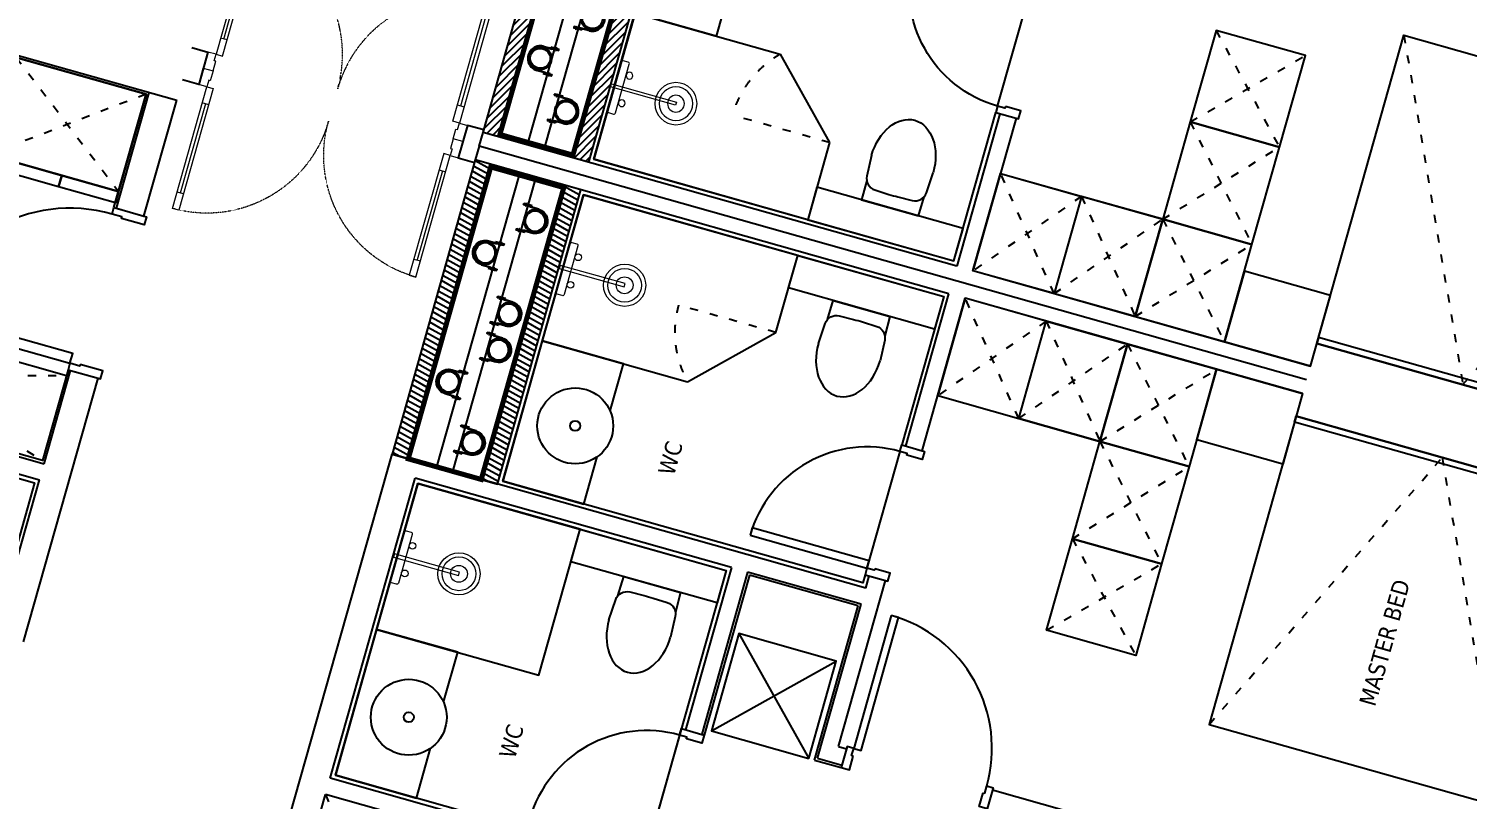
# Model space of a CAD drawing. Header units: millimetres. Extents: x -361679452 to 361242511, y -278557090 to 278849308.
# Drawn here: x -40806 to -32274, y 121975 to 126547 of the extents above; entities that cross this region are included whole.
import ezdxf

# ---------------------------------------------------------------- set-up
doc = ezdxf.new("R2010")
doc.units = ezdxf.units.MM
doc.header["$MEASUREMENT"] = 0
doc.linetypes.add('ACAD_ISO03W100', pattern=[30, 12, -18])
doc.linetypes.add('Xref_NT1+NT2_MBDV Cot vach_220729$0$HIDDEN2', pattern=[0.1875, 0.125, -0.0625])
for name, color, linetype in [('1-CAPLANH', 4, 'Continuous'), ('1-Chu thich', 4, 'Continuous'), ('1VinaPVC-Text', 9, 'Continuous'), ('A-_FURN----_E-_N', 251, 'Continuous'), ('A-_SANIEQPT_E-_N', 251, 'Continuous'), ('A-ANNO-ROOM', 50, 'Continuous'), ('IDEA - dim', 251, 'Continuous'), ('KT-Net manh', 139, 'Continuous'), ('KT-Tuong', 1, 'Continuous'), ('NDT Cap nuoc', 4, 'Continuous')]:
    doc.layers.add(name, color=color, linetype=linetype)
doc.layers.add('A-NoiThat', color=39, linetype='Continuous', lineweight=13)
doc.layers.add('Xref_NT1+NT2_MBDV Cot vach_220729$0$CUA', color=37, linetype='Continuous', lineweight=13)
doc.styles.add('220126_HDN_HBA typical plan$0$211210_HDN_HBA_TYPICAL PLAN CORE OPT 1$0$HBA-Text', font='GOTHIC.TTF')
doc.styles.add('Tahoma', font='tahoma.ttf')

# ---------------------------------------------------------------- blocks, each defined once
blk = doc.blocks.new('ong thoat xi')
at = {"layer": '1-Chu thich', "color": 40, "linetype": 'ByBlock'}
for p, q in [((-60.67026964394608, 70.09262039628811), (-61.48603848775383, 70.09262039628811)), ((-60.67026964394608, 70.09262039628811), (-61.48603848775383, 70.09262039628811)), ((-61.48603848775383, 70.09262039628811), (-61.48603848711354, 56.79486832523253)), ((-60.67026964394608, 70.09262039628811), (-60.67026964260732, 56.79486832569818)), ((-54.93791736802086, 70.09262039489111), (-54.12214852363104, 70.09262039407622)), ((-54.93791736802086, 70.09262039489111), (-54.93791736679849, 56.79486832371913)), ((-54.93791736802086, 70.09262039489111), (-54.12214852363104, 70.09262039407622)), ((-54.12214852363104, 70.09262039407622), (-54.12214852229226, 56.79486832313705)), ((-75.38012683280976, 61.71243314491585), (-75.38012683356645, 65.30088436778169)), ((-65.74530692066764, 60.15858772792853), (-73.82631818420485, 60.15858772746287)), ((-65.78777581622126, 66.90270846546628), (-73.82628140639281, 66.90270846383646)), ((-65.83680565783288, 67.38554804772139), (-65.83680565730901, 59.50194067240228)), ((-65.47424172598403, 68.65452180604916), (-61.84860241872957, 68.65452180698048)), ((-65.47424172679892, 66.11657429032493), (-61.90376675099832, 66.11657429125624)), ((-65.47424172534375, 60.77091442968231), (-61.90376675169683, 60.77091443061362)), ((-65.47424172563478, 58.23296691395808), (-61.84860241774003, 58.23296691500582)), ((-60.67026964260732, 56.79486832569818), (-61.48603848711354, 56.79486832523253)), ((-54.93791736679849, 56.79486832371913), (-54.12214852229226, 56.79486832313705)), ((-50.13394528458593, 68.65452180535067), (-53.75958459306275, 68.65452180523425)), ((-50.13394528423669, 58.232966913376), (-53.75958459178218, 58.23296691302676)), ((-50.13394528452773, 66.11657428939361), (-53.70442025974624, 66.11657428939361)), ((-50.13394528400386, 60.77091442898382), (-53.70442025887314, 60.77091442805249)), ((-49.77138135395943, 67.38554804725571), (-49.7713813536684, 59.50194067088886)), ((-32.65563905594172, 66.87869586132001), (-49.77138135436689, 66.87869586690795)), ((-29.11534677405143, 60.00879285379778), (-49.77138135419228, 60.00879285181873)), ((1.717475750250741, 60.0087928546127), (-41.21941808814881, 60.00879285309929)), ((-41.2194180888473, 57.94782194821164), (-41.21941808908014, 60.00879285333212)), ((-41.2194180888473, 57.94782194821164), (-41.21941808908014, 60.00879285333212)), ((-41.2194180888473, 57.94782194902655), (-41.21941808908014, 60.00879285333212)), ((1.717475749552249, 57.94782195100561), (-41.2194180888473, 57.94782194821164)), ((-32.65563905570889, 60.00879284727853), (-32.65563905594172, 66.87869586132001)), ((-75.38012683350826, -61.91815018712077), (-75.38012683286797, -65.50660140905529)), ((-65.74530691356631, -60.36430476850364), (-73.82631818496156, -60.36430476931854)), ((-65.78777580836322, -67.10842550569214), (-73.82628140581073, -67.10842550569214)), ((-65.8368056496256, -67.59126508864574), (-65.8368056496256, -59.70765771332662)), ((-65.47424171830062, -58.43868395511527), (-61.84860241104615, -58.43868395488243)), ((-65.47424171917375, -60.976631470141), (-61.90376674348954, -60.97663146990817)), ((-65.47424171771853, -66.32229133090004), (-61.90376674267463, -66.3222913305508)), ((-65.47424171795136, -68.86023884720636), (-61.84860241011484, -68.8602388468571)), ((-60.67026963614626, -57.00058536557481), (-61.4860384806525, -57.00058536487631)), ((-61.48603847948834, -70.29833743674679), (-61.4860384806525, -57.00058536487631)), ((-60.6702696349239, -70.29833743651398), (-60.67026963614626, -57.00058536557481)), ((-54.9379173591733, -70.29833743837662), (-54.93791736033746, -57.00058536720462)), ((-54.93791736033746, -57.00058536720462), (-54.12214851600584, -57.00058536685538)), ((-54.12214851466706, -70.29833743802736), (-54.12214851600584, -57.00058536685538)), ((-50.1339452767861, -58.43868395651225), (-53.75958458462264, -58.43868395674508)), ((-50.13394527568016, -68.86023884848692), (-53.7595845842734, -68.86023884871975)), ((-50.13394527626225, -60.97663147223648), (-53.70442025212105, -60.97663147223648)), ((-50.13394527632044, -66.32229133218061), (-53.70442025124794, -66.32229133334475)), ((-49.77138134575215, -67.59126509027557), (-49.77138134627604, -59.70765771460719)), ((-30.91456355975243, -60.21450989425648), (-49.77138134581037, -60.21450989565346)), ((-34.45485584205016, -67.08441291505005), (-49.77138134563574, -67.08441290992776)), ((1.717475756304338, -58.15353898785543), (-41.21941808151314, -58.15353899006732)), ((-41.21941808151314, -58.15353899006732), (-41.21941808069823, -60.2145098951878)), ((-41.21941808151314, -58.15353899088222), (-41.21941808069823, -60.2145098951878)), ((1.717475756944622, -60.21450989204459), (-41.21941808069823, -60.2145098951878)), ((-34.45485584222479, -60.21450990100857), (-34.45485584205016, -67.08441291505005)), ((-60.6702696349239, -70.29833743651398), (-61.48603847948834, -70.29833743674679)), ((-60.6702696349239, -70.29833743651398), (-61.48603847948834, -70.29833743674679)), ((-54.9379173591733, -70.29833743837662), (-54.12214851466706, -70.29833743802736)), ((-54.9379173591733, -70.29833743837662), (-54.12214851466706, -70.29833743802736))]:
    blk.add_line(p, q, dxfattribs=at)
for centre, major_axis, ratio, start_param, end_param in [((-73.7847118762438, 65.30782007810194), (1.128139395118837, 1.128139395118833), 0.999999999981247, 0.8114564950257566, 2.36054173982049), ((-73.82628141500754, 61.71243314514867), (1.098734631828849, 1.098734631828845), 0.9999999999706548, 2.356194490402434, 3.926990816608578), ((-63.43481961626094, 67.38554804818703), (1.698460618368481, -1.698460618368488), 0.9999999999880228, 3.370391498457508, 4.483590135757281), ((-55.80344074894674, 63.44374436128418), (7.094660364457459, -7.094660364457486), 0.9999999999999998, 3.657340742990352, 4.196640890984128), ((-63.43481961567886, 59.50194067310075), (1.698460618368481, -1.698460618368488), 0.9999999999880228, 3.370391498457508, 4.483590135757281), ((-63.88802452944218, 67.38554804772139), (1.698460618352194, -1.698460618352201), 0.9999999999880228, 0.2287988448677159, 1.341997482167488), ((-63.88802452938398, 67.38554804900195), (1.698460618368481, -1.698460618368488), 0.9999999999880228, 0.2287988448677159, 1.341997482167488), ((-71.51940339541761, 63.44374436023645), (7.094660364541318, -7.094660364541345), 0.9999999999939811, 0.5157480894039148, 1.055048237384961), ((-71.51940339541761, 63.44374436023645), (7.094660364541318, -7.094660364541345), 0.9999999999939811, 0.5157480894039148, 1.055048237384961), ((-63.88802452897654, 59.50194067275152), (1.698460618368481, -1.698460618368488), 0.9999999999880228, 0.2287988448677159, 1.341997482167488), ((-63.88802452897654, 59.50194067275152), (1.698460618368481, -1.698460618368488), 0.9999999999880228, 0.2287988448677159, 1.341997482167488), ((-51.72016248240834, 67.38554804679006), (1.698460618302127, 1.698460618302121), 0.9999999999834358, 1.799595171691055, 2.912793808962478), ((-51.72016248182626, 67.38554804748854), (1.698460618368481, -1.698460618368488), 0.9999999999880228, 3.370391498457508, 4.483590135757281), ((-44.08878361462848, 63.4437443598872), (7.094660364416927, 7.094660364416901), 0.9999999999939808, 2.08654441620483, 2.625844564185877), ((-44.08878361462848, 63.4437443598872), (7.094660364416927, 7.094660364416901), 0.9999999999939808, 2.08654441620483, 2.625844564185877), ((-51.72016248124418, 59.50194067077246), (1.698460618302127, 1.698460618302121), 0.9999999999834358, 1.799595171691055, 2.912793808962478), ((-51.72016248124418, 59.50194067077246), (1.698460618302127, 1.698460618302121), 0.9999999999834358, 1.799595171691055, 2.912793808962478), ((-52.17336739588063, 67.38554804620799), (1.698460618368481, -1.698460618368488), 0.9999999999880228, 0.2287988448677159, 1.341997482167488), ((-59.80474626185605, 63.44374435942154), (7.094660364541345, 7.094660364541318), 0.9999999999939808, -1.055048237384963, -0.5157480894039148), ((-52.17336739529855, 59.50194067123812), (1.698460618317141, 1.698460618317135), 0.9999999999834357, -1.341997481892333, -0.2287988446337132), ((-6.984919e-10, -0.1028585183667019), (34.07629290540685, -34.07629290540699), 0.9999999999996163, 0.7853981633976402, 7.068583470577226), ((0.3434951510280371, -0.1028585180174559), (42.50535631470555, -42.50535631470572), 0.9999999999987998, 5.497787143388879, 8.639379796978673), ((0.3434951510280371, -0.1028585180174559), (41.04802981248233, -41.0480298124825), 0.9999999999998442, 5.497787143388998, 8.639379796978794), ((-73.78471187618561, -65.51353711914271), (1.128139395128906, 1.1281393951289), 0.9999999999608769, 2.351847240170423, 3.900932485497246), ((-73.82628141593888, -61.91815018700434), (1.09873463182571, 1.098734631825706), 0.9999999999763682, 0.7853981630159299, 2.35619449040529), ((-63.43481960770441, -59.70765771297738), (1.698460618352194, -1.698460618352201), 0.9999999999880228, 3.370391498457508, 4.483590135757281), ((-55.80344074190361, -63.64946139999665), (7.094660364401588, 7.094660364401562), 0.9999999999939808, 2.086544416204056, 2.625844564186651), ((-63.43481960805366, -67.59126508876216), (1.698460618302127, 1.698460618302121), 0.9999999999834358, 1.799595171691055, 2.912793808962478), ((-63.88802452175879, -59.70765771332662), (1.698460618352193, -1.698460618352199), 0.9999999999880232, 0.2287988448677158, 1.341997482167488), ((-63.88802452175879, -59.70765771332662), (1.698460618352193, -1.698460618352199), 0.9999999999880232, 0.2287988448677158, 1.341997482167488), ((-71.51940338715212, -63.64946140092798), (7.094660364401557, -7.094660364401586), 0.9999999999939808, 0.5157480894031421, 1.055048237385733), ((-71.51940338715212, -63.64946140092798), (7.094660364401557, -7.094660364401586), 0.9999999999939808, 0.5157480894031421, 1.055048237385733), ((-63.8880245211767, -67.59126508911139), (1.698460618368481, -1.698460618368488), 0.9999999999880228, 0.2287988448677159, 1.341997482167488), ((-63.8880245211767, -67.59126508911139), (1.698460618368481, -1.698460618368488), 0.9999999999880228, 0.2287988448677159, 1.341997482167488), ((-51.72016247350256, -59.70765771460719), (1.698460618368481, -1.698460618368488), 0.9999999999880228, 3.370391498457508, 4.483590135757281), ((-51.72016247350256, -59.70765771460719), (1.698460618368481, -1.698460618368488), 0.9999999999880228, 3.370391498457508, 4.483590135757281), ((-44.08878360758536, -63.64946140220854), (7.094660364416927, 7.094660364416901), 0.9999999999939808, 2.08654441620483, 2.625844564185877), ((-44.08878360758536, -63.64946140220854), (7.094660364416927, 7.094660364416901), 0.9999999999939808, 2.08654441620483, 2.625844564185877), ((-51.72016247297871, -67.59126509097405), (1.698460618333429, 1.698460618333422), 0.9999999999834358, 1.799595171697458, 2.912793808956078), ((-51.72016247297871, -67.59126509097405), (1.698460618333429, 1.698460618333422), 0.9999999999834358, 1.799595171697458, 2.912793808956078), ((-52.17336738767335, -59.70765771437436), (1.698460618352194, -1.698460618352201), 0.9999999999880228, 0.2287988448677159, 1.341997482167488), ((-59.80474625423084, -63.64946140313986), (7.094660364597215, -7.094660364597241), 1, 0.5157480894013327, 1.055048237393564), ((-52.17336738767335, -67.59126509027557), (1.69846061833718, -1.698460618337187), 0.9999999999880228, 0.2287988448613146, 1.341997482173889)]:
    blk.add_ellipse(centre, major_axis=major_axis, ratio=ratio, start_param=start_param, end_param=end_param, dxfattribs=at)
at = {"layer": '1-Chu thich', "color": 40, "lineweight": -3}
blk.add_ellipse((0, 0), major_axis=(38.86204005918639, -38.86204005918654), ratio=0.9999999999984992, start_param=0.7853981633981985, end_param=7.068583470577785, dxfattribs=at)
blk = doc.blocks.new('1800x450')
at = {"layer": '1-CAPLANH', "const_width": 30}
blk.add_lwpolyline([(0, -450.0000000000146), (1800.000000000029, -450.0000000000146), (1800.000000000029, 0), (0, 0)], close=True, dxfattribs=at)
at = {"layer": '1-CAPLANH'}
blk.add_lwpolyline([(2.91038304567337e-11, -275), (1800, -275.0000000000146), (1800, -174.9999999999854), (2.91038304567337e-11, -174.9999999999854)], close=True, dxfattribs=at)
at = {"layer": 'NDT Cap nuoc', "extrusion": (0.006362557600417589, -0.0130975367762719, -0.9998939805755287), "xscale": 1.231671554252203, "yscale": 1.231671554252203, "zscale": -1.231671554252201, "rotation": 90.26587940456272}
for p in [(-505.6444920994035, -107.2005332556036, 5.92663018384016), (-1300.185242348733, -107.2835156875853, 10.98399378232099)]:
    blk.add_blockref('ong thoat xi', p, dxfattribs=at)
at = {"layer": 'NDT Cap nuoc', "extrusion": (0.006362557600417586, -0.0130975367762719, -0.9998939805755287), "xscale": 1.231671554252202, "yscale": 1.231671554252202, "zscale": -1.231671554252201, "rotation": 270.3472450279417}
for p in [(-194.6873081078326, -340.7101154711203, 6.68693570214344), (-767.2964766296254, -340.4054698147427, 8.881611896959637), (-989.2280583572926, -340.7930979031457, 11.74429930062533), (-1561.837226879086, -340.4884522467098, 13.93897549544247)]:
    blk.add_blockref('ong thoat xi', p, dxfattribs=at)
blk = doc.blocks.new('220126_HDN_HBA typical plan$0$210902_YS plan 330pm ver13$0$TOTO-WC-CW822J')
at = {"color": 0}
blk.add_lwpolyline([(-177.2072506700642, -119.1915361834399), (-175, 0), (175, 0), (177.2072506700642, -119.1915361836145)], dxfattribs=at)
blk.add_lwpolyline([(-190, -270), (-183.3947591906181, -144.5004246227618, -0.3908696114996718), (-115.4352058441145, -78.20653349565691), (-27.76706723973621, -75.77130742336158, -0.01388621073825284), (27.76706724101678, -75.77130742336158), (115.4352058439981, -78.20653349565691, -0.3908696114996718), (183.3947591905016, -144.5004246227618), (190, -270)], format="xyb", dxfattribs=at)
blk.add_ellipse((0, -270), major_axis=(0, -270), ratio=0.7037037037037037, start_param=4.71238898038469, end_param=7.853981633974483, dxfattribs=at)
blk = doc.blocks.new('d800')
blk.add_line((760, 70), (40, 70))
for points in [[(40, 790), (40, 70), (85, 70), (85, 790)], [(50, 25), (40, 25), (40, 70), (0, 70), (0, -70), (50, -70)], [(750, 25), (760, 25), (760, 70), (800, 70), (800, -70), (750, -70)]]:
    blk.add_lwpolyline(points, close=True)
blk.add_arc((40, 70), 720, 0, 90)
blk = doc.blocks.new('A$C2A980E36')
at = {"ltscale": 0.5}
blk.add_lwpolyline([(-10, 0), (10, 0), (10, 400), (-10, 400)], close=True, dxfattribs=at)
blk.add_lwpolyline([(160, 60), (160, 30, -0.4142135623730916), (150, 20), (-150, 20, -0.4142135623730987), (-160, 30), (-160, 60.00000000000728, -0.414213562373095), (-150, 70.00000000000728), (150, 70, -0.4142135623730915)], format="xyb", close=True, dxfattribs=at)
for centre, radius in [((0, 400), 125), ((0, 400), 100), ((0, 400), 50), ((-85, 90.00000000000728), 20), ((85, 90), 20)]:
    blk.add_circle(centre, radius, dxfattribs=at)
blk = doc.blocks.new('27')
at = {"layer": 'A-_FURN----_E-_N'}
h = blk.add_hatch(dxfattribs=at)
h.set_pattern_fill('ANSI31', color=256, scale=249.9999999999999, angle=105.7787795901379)
h.set_pattern_definition([(150.7787795901379, (3649379.435617351, -11035533.23868626), (-15.25571644835622, -27.27316658636017), [])])
h.paths.add_polyline_path([(8614.994292274088, 7.275957614183426e-11), (6799.994292275966, -1.455191522836685e-11), (6799.994292275966, 100), (8614.994292275951, 100.0000000000146)])
h.paths.add_polyline_path([(8614.994292274088, 549.9999999999854), (6799.994292275951, 549.9999999999272), (6799.994292275936, 649.9999999999418), (8614.994292275951, 649.9999999999418)])
blk.add_lwpolyline([(8699.999999999985, 5099.999999294523), (8699.99999999997, -2.91038304567337e-11), (8614.994292274117, -5.820766091346741e-11)])
at = {"layer": 'A-_FURN----_E-_N', "linetype": 'Continuous'}
for points in [[(7414.994292274103, 4020.000000000058), (7414.994292274103, 4569.999999993612), (6849.994292274117, 4569.999999993612), (6849.994292274088, 4020.000000000058), (7414.994292274103, 4020.000000000058)], [(8014.994292274088, 4020), (8014.994292274088, 4569.999999993554), (7414.994292274103, 4569.999999993524), (7414.994292274103, 4019.999999999985), (8014.994292274088, 4020)], [(8614.994292274088, 4020), (8614.994292274088, 4569.999999993524), (8014.994292274088, 4569.999999993554), (8014.994292274088, 4020), (8614.994292274088, 4020)], [(8614.994292274103, 3519.999999999942), (8614.994292274088, 4020), (8014.994292274088, 4020), (8014.994292274103, 3519.999999999942), (8614.994292274103, 3519.999999999942)], [(8614.994292274103, 3519.999999999942), (8614.994292274103, 3019.999999999898), (8014.994292274103, 3019.999999999884), (8014.994292274103, 3519.999999999942), (8614.994292274103, 3519.999999999942)]]:
    blk.add_lwpolyline(points, close=True, dxfattribs=at)
at = {"layer": 'A-_FURN----_E-_N'}
for points in [[(8614.994292274088, 549.9999999999854), (6799.994292275951, 549.9999999999272), (6799.994292275936, 649.9999999999418), (8614.994292275951, 649.9999999999418)], [(8614.994292274088, 7.275957614183426e-11), (6799.994292275966, -1.455191522836685e-11), (6799.994292275966, 100), (8614.994292275951, 100.0000000000146)]]:
    blk.add_lwpolyline(points, close=True, dxfattribs=at)
at = {"layer": 'IDEA - dim'}
blk.add_line((7689.994292274103, 1570.735931287461), (8114.258360985637, 1994.999999998065), dxfattribs=at)
for points in [[(8475.000180194853, 5099.999999294538), (6575.000180194853, 5099.999999294538), (6575.000180194853, 6899.999999294538), (8475.000180194853, 6899.999999294538)], [(8475.000180194853, 5099.999999294538), (8475.000180194853, 6899.999999294538), (8439.000180194882, 6899.999999294538), (8439.000180194867, 5099.999999294538)], [(8179.994292274321, 4569.99999999367), (8614.994292274336, 4569.999999993684), (8614.994292274321, 5099.999999294683), (8179.994292274321, 5099.999999294683)], [(8014.994292274088, 4020), (8614.994292275951, 4019.999999999985), (8614.99429227598, 3019.999999999942), (8014.994292274074, 3019.999999999956)], [(8589.994292274117, 1995.000000000015), (8589.994292274088, 2895.000000000058), (8389.994292274103, 2895.000000000058), (8389.994292274088, 1995)]]:
    blk.add_lwpolyline(points, close=True, dxfattribs=at)
for points in [[(6874.994292275951, 2895.000000000044), (6824.994292275951, 2895.000000000073), (6824.994292275966, 674.9999999999418), (8589.994292274103, 674.9999999999563), (8589.994292274088, 2895.000000000058), (7674.994292275922, 2895.000000000073)], [(8114.258360983775, 1995.000000000015), (8589.994292274117, 1995.000000000015), (8589.994292274103, 674.9999999999563), (7689.994292272226, 674.9999999999418), (7689.994292272226, 1570.735931288218)], [(7398.91564851065, 1174.999999999956), (7689.994292272226, 1174.999999999956), (7689.994292272226, 674.9999999999418), (6824.994292275966, 674.9999999999418), (6824.994292275951, 1174.999999999956), (7116.072936037526, 1174.999999999956)]]:
    blk.add_lwpolyline(points, dxfattribs=at)
at = {"layer": 'KT-Net manh', "linetype": 'ACAD_ISO03W100', "ltscale": 4}
for p, q in [((7414.994292274103, 4020.000000000058), (6849.994292274117, 4569.999999993612)), ((6849.994292274088, 4020.000000000058), (7414.994292274103, 4569.999999993612)), ((8014.994292274088, 4020), (7414.994292274103, 4569.999999993524)), ((7414.994292274103, 4019.999999999985), (8014.994292274088, 4569.999999993554)), ((8614.994292274088, 4020), (8014.994292274088, 4569.999999993554)), ((8014.994292274088, 4020), (8614.994292274088, 4569.999999993524)), ((8614.994292274103, 3519.999999999942), (8014.994292274088, 4020)), ((8014.994292274103, 3519.999999999942), (8614.994292274088, 4020)), ((8614.994292274103, 3519.999999999942), (8014.994292274103, 3019.999999999884)), ((8014.994292274103, 3519.999999999942), (8614.994292274103, 3019.999999999898)), ((8114.258360985637, 1994.999999998065), (8114.258360985623, 1394.999999998545))]:
    blk.add_line(p, q, dxfattribs=at)
blk.add_lwpolyline([(6575.000180194853, 5099.999999294538), (8475.000180194853, 5999.999999294538), (6575.000180194853, 6899.999999294538)], dxfattribs=at)
blk.add_arc((8114.258360987515, 1994.999999999985), 600.0000000014797, 225.0000000371423, 269.9999999991662, dxfattribs=at)
at = {"layer": 'KT-Tuong'}
for p, q in [((8614.994292274103, 5099.999999294523), (8614.99429227598, 3019.999999999942)), ((7674.994292274088, 3019.999999999956), (8614.99429227598, 3019.999999999942)), ((7674.994292275922, 2895.000000000073), (7674.994292275966, 3019.999999999956)), ((7674.994292274088, 2920.000000000073), (8614.994292274103, 2920.000000000058)), ((8614.994292274103, 2920.000000000058), (8614.994292274117, -5.820766091346741e-11))]:
    blk.add_line(p, q, dxfattribs=at)
at = {"layer": '1-CAPLANH', "extrusion": (0, 0, -1), "zscale": -0.9999999999999998, "rotation": 179.9999999999999}
blk.add_blockref('1800x450', (-6799.994292275966, 100), dxfattribs=at)
at = {"layer": 'A-_FURN----_E-_N', "linetype": 'Continuous', "extrusion": (0, 0, -1), "zscale": -0.9999999999999998, "rotation": 179.9999999999999}
blk.add_blockref('d800', (-6874.994292275951, 2965.000000000073), dxfattribs=at)
at = {"layer": 'A-_SANIEQPT_E-_N', "extrusion": (0, 0, -1), "zscale": -1, "rotation": 90}
blk.add_blockref('220126_HDN_HBA typical plan$0$210902_YS plan 330pm ver13$0$TOTO-WC-CW822J', (-8389.994292274103, 2445.000000000058), dxfattribs=at)
at = {"layer": 'A-NoiThat', "extrusion": (0, 0, -1), "zscale": -0.9999999999999998, "rotation": 359.9999999999999}
blk.add_blockref('A$C2A980E36', (-8139.994292274074, 654.9999999999418), dxfattribs=at)
blk = doc.blocks.new('d900n')
for points in [[(20, -50), (20, -40), (65, -40), (65, 0), (-65, 0), (-65, -50)], [(885, -40), (65, -40), (65, -85), (885, -85)], [(20, -850), (20, -860), (65, -860), (65, -900), (-65, -900), (-65, -850)]]:
    blk.add_lwpolyline(points, close=True)
blk.add_arc((65, -40), 820, 270, 0)
blk = doc.blocks.new('34')
at = {"layer": 'A-_FURN----_E-_N'}
h = blk.add_hatch(dxfattribs=at)
h.set_pattern_fill('ANSI31', color=256, scale=249.9999999999999, angle=211.5575591802759)
h.set_pattern_definition([(256.5575591802759, (9688289.30601947, 6600228.530480983), (30.39387338294358, -7.26463769100655), [])])
h.paths.add_polyline_path([(85.00570772588253, 1.01863406598568e-10), (1900.005707724005, -1.746229827404022e-10), (1900.005707724013, 99.99999999982538), (85.00570772401989, 100.0000000000291)])
h.paths.add_polyline_path([(85.00570772593346, 550.0000000000146), (1900.005707724064, 549.9999999997672), (1900.005707724093, 649.9999999997672), (85.00570772407809, 649.9999999999563)])
blk.add_lwpolyline([(5.602487362921238e-10, 5099.999999294552), (0, 0), (85.00570772586798, -4.365574568510056e-11)])
for p, q in [((2965.005707726203, 2904.999999999782), (2015.005707722463, 2904.999999999869)), ((2015.005707722463, 2904.999999999869), (2015.005707722405, 2234.999999999753)), ((2000.005707724013, -1.455191522836685e-10), (1900.005707724005, -1.746229827404022e-10))]:
    blk.add_line(p, q, dxfattribs=at)
at = {"layer": 'A-_FURN----_E-_N', "linetype": 'Continuous'}
for points in [[(85.00570772631181, 4020.000000000029), (85.0057077263773, 4569.999999993568), (685.0057077263773, 4569.99999999351), (685.0057077263191, 4019.999999999956), (85.00570772631181, 4020.000000000029)], [(685.0057077263191, 4019.999999999956), (685.0057077263773, 4569.99999999351), (1285.005707726377, 4569.999999993423), (1285.005707726326, 4019.999999999884), (685.0057077263191, 4019.999999999956)], [(1285.005707726319, 4019.999999999942), (1285.005707726385, 4569.999999993495), (1850.005707726377, 4569.999999993437), (1850.005707726319, 4019.999999999884), (1285.005707726319, 4019.999999999942)], [(85.0057077262536, 3519.999999999956), (85.00570772631181, 4020.000000000029), (685.0057077263191, 4019.999999999956), (685.0057077262609, 3519.999999999898), (85.0057077262536, 3519.999999999956)], [(85.0057077262536, 3519.999999999956), (85.00570772621722, 3019.999999999913), (685.0057077261954, 3019.99999999984), (685.0057077262609, 3519.999999999898), (85.0057077262536, 3519.999999999956)]]:
    blk.add_lwpolyline(points, close=True, dxfattribs=at)
at = {"layer": 'A-_FURN----_E-_N'}
for points in [[(85.00570772593346, 550.0000000000146), (1900.005707724064, 549.9999999997672), (1900.005707724093, 649.9999999997672), (85.00570772407809, 649.9999999999563)], [(85.00570772588253, 1.01863406598568e-10), (1900.005707724005, -1.746229827404022e-10), (1900.005707724013, 99.99999999982538), (85.00570772401989, 100.0000000000291)]]:
    blk.add_lwpolyline(points, close=True, dxfattribs=at)
at = {"layer": 'IDEA - dim'}
for p, q in [((2965.005707726203, 2904.999999999782), (2965.005707726203, 3069.999999999694)), ((2965.005707726115, 2269.999999999767), (2365.005707726188, 2869.99999999984)), ((2365.005707726108, 2269.999999999854), (2965.005707726188, 2869.999999999782)), ((2015.005707722405, 2234.999999999753), (3000.005707726115, 2234.999999999694)), ((1010.005707726043, 1570.735931287374), (585.7416390145518, 1994.99999999805))]:
    blk.add_line(p, q, dxfattribs=at)
for points in [[(224.9998198056855, 5099.999999294538), (224.9998198058747, 6899.999999294552), (260.9998198058747, 6899.999999294538), (260.999819805671, 5099.999999294552)], [(224.9998198056855, 5099.999999294538), (2124.999819805671, 5099.999999294334), (2124.999819805889, 6899.999999294334), (224.9998198058747, 6899.999999294552)], [(520.0057077261445, 4569.999999993655), (85.00570772612991, 4569.999999993714), (85.00570772621722, 5099.999999294698), (520.0057077262172, 5099.999999294654)], [(685.0057077263191, 4019.999999999956), (85.00570772445644, 4020.000000000015), (85.00570772434003, 3019.999999999971), (685.0057077261881, 3019.999999999913)], [(110.0057077260863, 1995.000000000029), (110.0057077262027, 2895.000000000073), (310.0057077261881, 2895.000000000058), (310.0057077260935, 1995)], [(2965.005707726188, 2869.999999999782), (2365.005707726188, 2869.99999999984), (2365.005707726108, 2269.999999999854), (2965.005707726115, 2269.999999999767)], [(3825.005707725897, 194.9999999995925), (2025.005707722172, 194.9999999998254), (2025.005707722383, 2094.999999999869), (3825.005707726108, 2094.99999999968)], [(2025.005707722274, 1194.999999999825), (2025.005707722383, 2094.999999999869), (2225.00570772239, 2094.999999999854), (2225.005707722281, 1194.999999999796)], [(2025.005707722172, 194.9999999998254), (2925.005707724049, 194.999999999709), (2925.005707724136, 1194.999999999724), (2025.005707722274, 1194.999999999825), (2025.005707722172, 194.9999999998254)]]:
    blk.add_lwpolyline(points, close=True, dxfattribs=at)
for points in [[(1825.005707724333, 2894.999999999884), (1875.005707724325, 2894.999999999898), (1875.005707724078, 674.9999999997672), (110.005707725948, 674.9999999999709), (110.0057077262027, 2895.000000000073), (1025.005707724333, 2895)], [(585.7416390164144, 1994.999999999971), (110.0057077260863, 1995.000000000029), (110.005707725948, 674.9999999999709), (1010.005707727818, 674.9999999998545), (1010.005707727905, 1570.735931288131)], [(1301.084351489444, 1174.99999999984), (1010.005707727876, 1174.999999999884), (1010.005707727818, 674.9999999998545), (1875.005707724078, 674.9999999997672), (1875.005707724144, 1174.999999999767), (1583.927063962561, 1174.999999999811)], [(3233.584351489379, 694.9999999996799), (2925.005707724093, 694.999999999709), (2925.005707724049, 194.999999999709), (3825.005707725897, 194.9999999995925), (3825.005707725955, 694.9999999996217), (3516.42706396251, 694.9999999996217)]]:
    blk.add_lwpolyline(points, dxfattribs=at)
for centre, radius in [((1442.505707725984, 999.9999999998254), 224.9999999999999), ((1442.505707725984, 999.9999999998254), 29.99999999999999), ((3375.005707725941, 519.9999999996799), 224.9999999999999), ((3375.005707725941, 519.9999999996799), 29.99999999999999)]:
    blk.add_circle(centre, radius, dxfattribs=at)
at = {"layer": 'KT-Net manh', "linetype": 'ACAD_ISO03W100', "ltscale": 4}
for p, q in [((85.00570772631181, 4020.000000000029), (685.0057077263773, 4569.99999999351)), ((685.0057077263191, 4019.999999999956), (85.0057077263773, 4569.999999993568)), ((685.0057077263191, 4019.999999999956), (1285.005707726377, 4569.999999993423)), ((1285.005707726326, 4019.999999999884), (685.0057077263773, 4569.99999999351)), ((1285.005707726319, 4019.999999999942), (1850.005707726377, 4569.999999993437)), ((1850.005707726319, 4019.999999999884), (1285.005707726385, 4569.999999993495)), ((85.0057077262536, 3519.999999999956), (685.0057077263191, 4019.999999999956)), ((685.0057077262609, 3519.999999999898), (85.00570772631181, 4020.000000000029)), ((85.0057077262536, 3519.999999999956), (685.0057077261954, 3019.99999999984)), ((685.0057077262609, 3519.999999999898), (85.00570772621722, 3019.999999999913)), ((585.7416390145518, 1994.99999999805), (585.7416390144717, 1394.999999998516)), ((3950.00570772589, 169.9999999996071), (4750.005707725977, 769.999999999578))]:
    blk.add_line(p, q, dxfattribs=at)
blk.add_lwpolyline([(2124.999819805671, 5099.999999294334), (224.9998198057729, 5999.999999294552), (2124.999819805889, 6899.999999294334)], dxfattribs=at)
blk.add_arc((585.7416390126746, 1994.999999999971), 600.0000000014799, 270.0000000008338, 314.9999999628577, dxfattribs=at)
at = {"layer": 'KT-Tuong'}
for p, q in [((2850.00570772677, 8099.999999294203), (2850.00570772629, 3969.999999999767)), ((85.0057077264355, 5099.999999294552), (85.00570772434003, 3019.999999999971)), ((2850.005707726334, 4119.999999999738), (2850.005707726334, 4119.999999999738)), ((2850.00570772629, 3969.999999999767), (2950.005707726305, 3969.999999999767)), ((1025.005707726203, 3019.999999999869), (85.00570772434003, 3019.999999999971)), ((1025.005707724333, 2895), (1025.00570772434, 3019.999999999884)), ((2850.00570772621, 3019.999999999709), (1825.005707724362, 3019.999999999782)), ((1825.005707724333, 2894.999999999884), (1825.005707724362, 3019.999999999782)), ((2850.00570772621, 3019.999999999709), (2850.00570772621, 3069.999999999724)), ((2850.00570772621, 3069.999999999724), (2950.005707726203, 3069.999999999709)), ((2950.005707726195, 2919.999999999767), (2950.005707726203, 3069.999999999709)), ((3950.00570772621, 3019.999999999593), (3950.00570772589, 169.9999999996071)), ((85.00570772618812, 2920.000000000087), (85.00570772586798, -4.365574568510056e-11)), ((1025.005707726203, 2919.999999999985), (85.00570772618812, 2920.000000000087)), ((1900.005707722463, 2919.999999999898), (1825.005707724325, 2919.999999999898)), ((1900.005707722463, 2919.999999999898), (1900.005707722157, -1.455191522836685e-10)), ((2950.005707726195, 2919.999999999767), (2000.005707722477, 2919.999999999884)), ((2000.005707722477, 2919.999999999884), (2000.00570772239, 2219.999999999753)), ((2000.00570772052, 2219.999999999753), (3000.005707726123, 2219.999999999694)), ((2000.005707722376, 2119.999999999767), (2000.005707722172, 169.9999999998254)), ((2000.005707720527, 2119.999999999753), (3000.005707726108, 2119.999999999709)), ((3850.005707726101, 2119.999999999651), (3850.005707725897, 169.9999999995925)), ((3850.005707725883, 169.9999999995634), (2000.005707722172, 169.9999999998254)), ((5700.005707725897, 169.9999999994034), (3950.00570772589, 169.9999999995489)), ((5700.005707725868, -5.966285243630409e-10), (1900.005707722157, -1.455191522836685e-10))]:
    blk.add_line(p, q, dxfattribs=at)
at = {"layer": '1-CAPLANH', "rotation": 179.9999999999937}
blk.add_blockref('1800x450', (1900.005707724013, 99.99999999982538), dxfattribs=at)
at = {"layer": 'A-_FURN----_E-_N', "linetype": 'Continuous', "rotation": 179.9999999999937}
for p in [(1825.005707724333, 2964.999999999913), (3800.005707726108, 2164.999999999622)]:
    blk.add_blockref('d800', p, dxfattribs=at)
at = {"layer": 'A-_SANIEQPT_E-_N', "rotation": 89.99999999999368}
for p in [(310.005707726159, 2445.000000000058), (2225.005707722339, 1694.999999999854)]:
    blk.add_blockref('220126_HDN_HBA typical plan$0$210902_YS plan 330pm ver13$0$TOTO-WC-CW822J', p, dxfattribs=at)
at = {"layer": 'A-NoiThat'}
for p in [(560.0057077259553, 654.9999999999127), (2475.005707722172, 174.9999999997672)]:
    blk.add_blockref('A$C2A980E36', p, dxfattribs=at)
at = {"layer": 'IDEA - dim', "rotation": 179.9999999999937}
blk.add_blockref('d900n', (2900.00570772621, 3069.999999999709), dxfattribs=at)
at = {"layer": '1VinaPVC-Text', "style": 'Tahoma'}
for s, height, p in [('MASTER BED', 100.0000000000024, (1760.127560041772, 6019.426195881009)), ('WC', 100.0000000000054, (1572.882967099722, 1644.996550183365)), ('WC', 99.99999999999537, (3446.449184367557, 1194.240043426063))]:
    blk.add_text(s, height=height, rotation=180, dxfattribs=at).set_placement(p)
blk = doc.blocks.new('A$C21AF0CCA')
at = {"layer": 'A-ANNO-ROOM', "insert": (1197.56892258345, 814.6835720778872), "char_height": 600, "attachment_point": 2, "rotation": 0.10542954816276216, "style": '220126_HDN_HBA typical plan$0$211210_HDN_HBA_TYPICAL PLAN CORE OPT 1$0$HBA-Text'}
blk.add_mtext_dynamic_manual_height_columns('1-BR+', width=722857412.8743668, gutter_width=9765.624999999996, heights=[0], dxfattribs=at)
blk = doc.blocks.new('stdo')
at = {"layer": 'A-_FURN----_E-_N', "linetype": 'Continuous'}
for points in [[(3535.000000000029, -10164.99999999999), (3465.000000000015, -10165), (3465, -9715), (3534.999999999971, -9715)], [(4135, -10515.00000000001), (3534.999999999971, -10514.99999999999), (3534.999999999971, -9715), (4135.000000000015, -9715)], [(3534.999999999971, -10514.99999999999), (3464.999999999985, -10515), (3465.000000000015, -10165), (3535.000000000029, -10164.99999999999)]]:
    blk.add_lwpolyline(points, close=True, dxfattribs=at)
at = {"layer": 'IDEA - dim'}
blk.add_line((2399.999936339664, -8679.999999999927), (2399.999936337772, -10514.99999999987), dxfattribs=at)
for points in [[(2434.999999999971, -10514.99999999999), (1874.999936337816, -10514.99999986663), (1874.991936085047, -8629.995344715644), (1734.991935231068, -8629.995344715659), (1735.000000001892, -10504.99999986669), (934.9999999999854, -10504.99999986681), (934.9999999999854, -9704.99999986669), (134.9999999999563, -9704.999999866748), (134.9999999999563, -7004.999999866748), (1735.000000001848, -7004.999999866748), (1735.000000001848, -7909.999999866748), (1875.000000001848, -7909.999999866763), (1875.000000001251, -6864.999999866632), (1745.000000001819, -6864.999999866632), (1745.000000001877, -7004.999999866748), (1735.000000001848, -7004.999999866748)], [(3434.999999999971, -10529.99999999999), (3434.999999999956, -10699.99999999999)]]:
    blk.add_lwpolyline(points, dxfattribs=at)
for points in [[(2474.999999999942, -9594.999999999549), (2474.999999999956, -10514.99999999959), (2534.999999999985, -10514.99999999959), (2535.000000000029, -9594.999999999593)], [(2484.999999999985, -10574.99999999999), (2474.999999999956, -10575), (2474.999999999956, -10515), (2434.999999999971, -10514.99999999999), (2434.999999999971, -10715), (2484.999999999956, -10715)], [(3384.999999999956, -10574.99999999999), (3394.999999999956, -10575), (3394.999999999956, -10514.99999999999), (3434.999999999971, -10514.99999999996), (3434.999999999971, -10715), (3384.999999999971, -10714.99999999999)]]:
    blk.add_lwpolyline(points, close=True, dxfattribs=at)
blk.add_arc((2474.999999999956, -10514.99999999959), 919.9999999999999, 0, 90, dxfattribs=at)
at = {"layer": 'KT-Net manh', "linetype": 'ACAD_ISO03W100', "ltscale": 4}
for p, q in [((4135, -10515.00000000001), (3534.999999999971, -9715)), ((4135.000000000015, -9715), (3534.999999999971, -10514.99999999999))]:
    blk.add_line(p, q, dxfattribs=at)
at = {"layer": 'KT-Net manh'}
blk.add_lwpolyline([(3434.999999999971, -10514.99999999996), (4135, -10515.00000000001), (4135, -1100.000000000015), (4149.999999999942, -1100.000000000713)], dxfattribs=at)
at = {"layer": 'KT-Net manh', "linetype": 'ACAD_ISO03W100', "ltscale": 4}
for points in [[(2399.999936339664, -8679.999999999927), (1874.999936337816, -10514.99999986663)], [(1874.99993633962, -8679.999999866617), (2399.999936337772, -10514.99999999987)]]:
    blk.add_lwpolyline(points, dxfattribs=at)
at = {"layer": 'KT-Tuong'}
for p, q in [((1759.991999749051, -8644.995344715702), (1760.000000001863, -10529.99999986681)), ((1859.991999747217, -8644.995344715586), (1859.999999999985, -10529.99999986672)), ((909.9999999999854, -10529.99999986681), (1760.000000001819, -10529.9999998667))]:
    blk.add_line(p, q, dxfattribs=at)
for points in [[(4150, -1099.999999999985), (4149.999999999985, -4099.998030196541), (4289.931157952422, -4099.998073890762), (4289.930763718352, -7699.998073890674), (4150, -7699.998030196584), (4150, -10699.99999999999)], [(1860, -10529.99999986665), (2435, -10529.99999999999), (2434.999999999971, -10700)], [(3434.999999999971, -10529.99999999999), (4150.000000000029, -10529.99999999999)], [(809.9999999999854, -10699.99999986675), (2434.999999999971, -10700)], [(3434.999999999956, -10699.99999999999), (4150, -10699.99999999999)]]:
    blk.add_lwpolyline(points, dxfattribs=at)
blk = doc.blocks.new('*U185')
for p, q in [((-1510.000043186627, -99.99999999999979), (-1550.000043186627, -99.99999999999984)), ((-1530.000043186627, -99.99999999999979), (-1530.000043186627, -650.0000215933134)), ((-90.00000000000003, -99.99999999999999), (-50.00000000000003, -99.99999999999999)), ((-70.00000000000003, -99.99999999999999), (-70.00000000000018, -650.0000215933136)), ((-1510.000043186627, -650.0000215933134), (-1550.000043186627, -650.0000215933134)), ((-90.00000000000018, -650.0000215933136), (-50.00000000000018, -650.0000215933136))]:
    blk.add_line(p, q)
for points in [[(-1600.000043186627, 99.99999998255916), (-1540.000043186627, 99.99999998255912), (-1540.000043186627, 40.00000000000019), (-1550.000043186627, 40.0000000000002), (-1550.000043186627, 2.017941423565941e-13), (-1600.000043186627, 1.875832876413921e-13)], [(2.66100453930543e-14, 99.99999998255892), (-59.99999999999997, 99.9999999825589), (-59.99999999999999, 40.00000000000001), (-49.99999999999999, 40.00000000000001), (-50, 1.4210854715202e-14), (0, 0)], [(-1550.000043186627, 2.017941423565941e-13), (-1510.000043186627, 1.875832876413921e-13), (-1510.000043186627, -750.0000215933134), (-1550.000043186627, -750.0000215933134)], [(-50, 1.4210854715202e-14), (-90, 2.842170943040401e-14), (-90.00000000000021, -750.0000215933136), (-49.99999999999997, -750.0000215933136)]]:
    blk.add_lwpolyline(points, close=True)
at = {"linetype": 'Xref_NT1+NT2_MBDV Cot vach_220729$0$HIDDEN2'}
for centre, radius, start, end in [((-1550.000043187838, 1.309874202402258e-09), 750.0000215947994, 270.0000392677515, 0), ((-49.9999999998014, 3.174903986746966e-10), 750.0000215938143, 180, 269.9999607322485)]:
    blk.add_arc(centre, radius, start, end, dxfattribs=at)
blk = doc.blocks.new('*U186')
for p, q in [((-1509.999999998461, -99.99999999999979), (-1549.999999998461, -99.99999999999984)), ((-1529.999999998461, -99.99999999999979), (-1529.999999998462, -649.9999999992305)), ((-90.00000000000003, -99.99999999999999), (-50.00000000000003, -99.99999999999999)), ((-70.00000000000003, -99.99999999999999), (-70.00000000000018, -649.9999999992307)), ((-1509.999999998462, -649.9999999992305), (-1549.999999998462, -649.9999999992305)), ((-90.00000000000018, -649.9999999992307), (-50.00000000000018, -649.9999999992307))]:
    blk.add_line(p, q)
for points in [[(-1599.999999998461, 99.99999998255916), (-1539.999999998461, 99.99999998255912), (-1539.999999998461, 40.00000000000019), (-1549.999999998461, 40.0000000000002), (-1549.999999998461, 2.017941369556755e-13), (-1599.999999998461, 1.875832822404735e-13)], [(2.66100453930543e-14, 99.99999998255892), (-59.99999999999997, 99.9999999825589), (-59.99999999999999, 40.00000000000001), (-49.99999999999999, 40.00000000000001), (-50, 1.4210854715202e-14), (0, 0)], [(-1549.999999998461, 2.017941369556755e-13), (-1509.999999998461, 1.875832822404735e-13), (-1509.999999998462, -749.9999999992305), (-1549.999999998462, -749.9999999992305)], [(-50, 1.4210854715202e-14), (-90, 2.842170943040401e-14), (-90.00000000000021, -749.9999999992307), (-49.99999999999997, -749.9999999992307)]]:
    blk.add_lwpolyline(points, close=True)
at = {"linetype": 'Xref_NT1+NT2_MBDV Cot vach_220729$0$HIDDEN2'}
for centre, radius, start, end in [((-1549.999999999672, 1.309874164688625e-09), 750.0000000007165, 270.0000392677516, 0), ((-49.99999999980142, 3.174903895338874e-10), 749.9999999997312, 180, 269.9999607322484)]:
    blk.add_arc(centre, radius, start, end, dxfattribs=at)

msp = doc.modelspace()

# ---------------------------------------------------------------- linework, layer by layer
at = {"layer": 'KT-Tuong', "elevation": -0.001532867380896108}
for points in [[(-39840.02216377857, 126436.586286433), (-39743.79029227173, 126409.3939019798), (-39798.17506426966, 126216.9301480581), (-39894.406935768, 126244.1225325088)], [(-38107.84838710123, 125947.1233495722), (-38204.08025885819, 125974.3157331402), (-38258.46502906873, 125781.8519787135), (-38162.23315732038, 125754.6595951477)]]:
    msp.add_lwpolyline(points, dxfattribs=at)

# ---------------------------------------------------------------- block references
at = {"layer": 'A-ANNO-ROOM'}
for p in [(-193366.6029767873, 192837.9996409905, 5.460855537377236e-05), (-194725.1126339572, 187914.7636662904, 5.460855537377236e-05), (-204628.500881133, 156603.4286092457, 5.461079910308954e-05)]:
    msp.add_blockref('A$C21AF0CCA', p, dxfattribs=at)
at = {"layer": 'IDEA - dim', "rotation": 254.2212141373423}
msp.add_blockref('27', (-35769.30172810683, 134223.0630842002), dxfattribs=at)
at = {"layer": 'KT-Tuong', "rotation": 254.2212141373278}
msp.add_blockref('34', (-38135.04028572742, 125850.8896896808), dxfattribs=at)
at = {"layer": 'Xref_NT1+NT2_MBDV Cot vach_220729$0$CUA', "rotation": 164.2212083033931}
msp.add_blockref('*U186', (-39743.79133530463, 126409.394350266, -0.001532867715990537), dxfattribs=at)

# ---------------------------------------------------------------- next in the draw order: block references
at = {"layer": 'IDEA - dim', "rotation": 74.22121413539243}
msp.add_blockref('stdo', (-51353.69904938427, 125039.7962893122), dxfattribs=at)

# ---------------------------------------------------------------- next in the draw order: block references
at = {"layer": 'Xref_NT1+NT2_MBDV Cot vach_220729$0$CUA', "xscale": -1, "rotation": 344.2212083034433}
msp.add_blockref('*U185', (-39798.17615861159, 126216.9305667594, -0.001532867715990537), dxfattribs=at)

doc.saveas('drawing.dxf')
